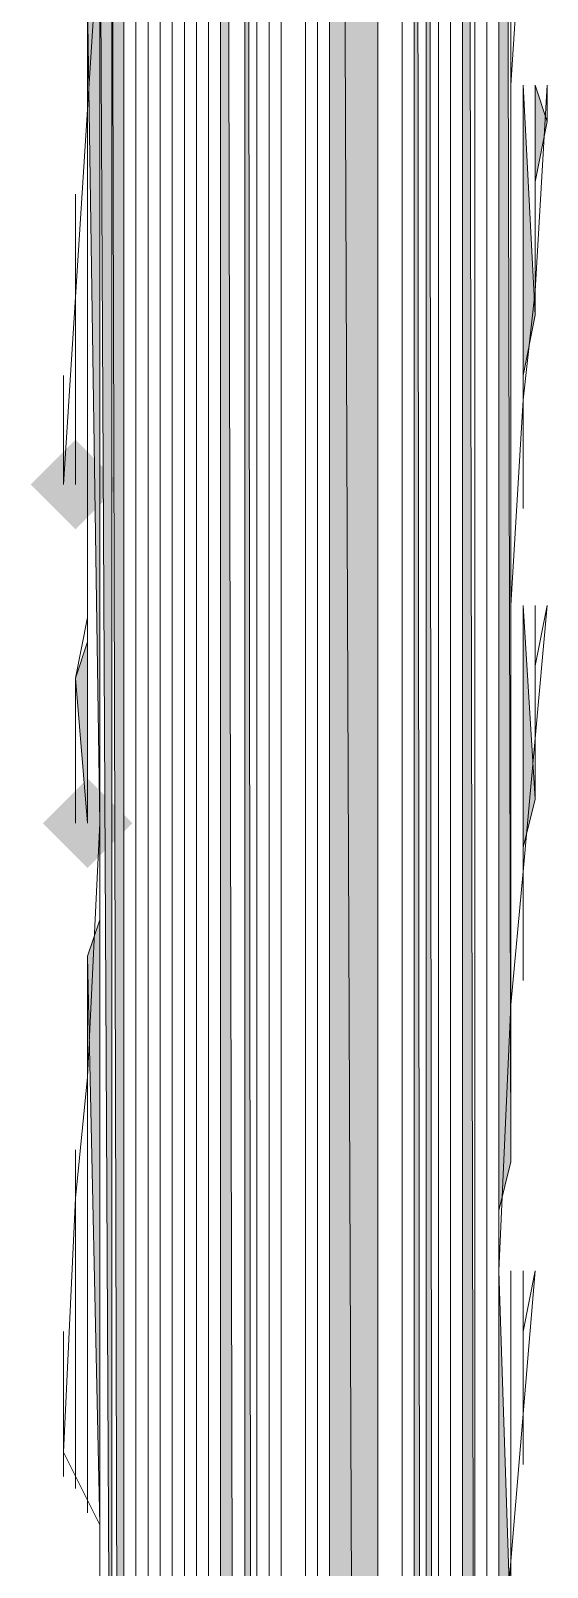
# Model space of a CAD drawing. Header units: millimetres. Extents: x -30643 to 86172, y -19411 to 63186.
# Drawn here: x 83142.5 to 83172.6, y -1956.3 to -1866.9 of the extents above; entities that cross this region are included whole.
import ezdxf

# ---------------------------------------------------------------- set-up
doc = ezdxf.new("R2010")
doc.units = ezdxf.units.MM

msp = doc.modelspace()

# ---------------------------------------------------------------- hatches: boundary and pattern name
h = msp.add_hatch(color=0)
h.dxf.hatch_style = 2
h.paths.add_polyline_path([(83170.468, -1900.319), (83170.468, -1898.208), (83170.468, -1640.661)])
h = msp.add_hatch(color=0)
h.dxf.hatch_style = 2
h.paths.add_polyline_path([(83170.468, -1870.061), (83170.468, -1867.95), (83170.468, -1640.661)])
h = msp.add_hatch(color=0)
h.dxf.hatch_style = 2
h.paths.add_polyline_path([(83167.653, -2005.871), (83168.357, -2003.76), (83167.653, -1641.365)])
h = msp.add_hatch(color=0)
h.dxf.hatch_style = 2
h.paths.add_polyline_path([(83169.061, -1979.131), (83169.061, -1977.02), (83169.061, -1641.365)])
h = msp.add_hatch(color=0)
h.dxf.hatch_style = 2
h.paths.add_polyline_path([(83169.061, -1976.316), (83169.061, -1972.798), (83169.061, -1641.365)])
h = msp.add_hatch(color=0)
h.dxf.hatch_style = 2
h.paths.add_polyline_path([(83169.765, -1970.687), (83169.765, -1968.576), (83169.765, -1641.365)])
h = msp.add_hatch(color=0)
h.dxf.hatch_style = 2
h.paths.add_polyline_path([(83169.765, -1939.021), (83169.765, -1936.91), (83169.765, -1641.365)])
h = msp.add_hatch(color=0)
h.dxf.hatch_style = 2
h.paths.add_polyline_path([(83169.765, -1935.503), (83170.468, -1932.688), (83169.765, -1641.365)])
h = msp.add_hatch(color=0)
h.dxf.hatch_style = 2
h.paths.add_polyline_path([(83164.839, -2345.748), (83165.542, -2349.97), (83164.839, -1642.069)])
h = msp.add_hatch(color=0)
h.dxf.hatch_style = 2
h.paths.add_polyline_path([(83165.542, -2349.97), (83166.246, -2353.488), (83165.542, -1642.069)])
h = msp.add_hatch(color=0)
h.dxf.hatch_style = 2
h.paths.add_polyline_path([(83167.653, -2008.686), (83167.653, -2005.871), (83167.653, -1642.069)])
h = msp.add_hatch(color=0)
h.dxf.hatch_style = 2
h.paths.add_polyline_path([(83162.728, -2333.785), (83162.728, -1642.772), (83159.913, -1643.476)])
h = msp.add_hatch(color=0)
h.dxf.hatch_style = 2
h.paths.add_polyline_path([(83159.913, -2328.156), (83162.728, -2333.785), (83159.913, -1643.476)])
h = msp.add_hatch(color=0)
h.dxf.hatch_style = 2
h.paths.add_polyline_path([(83154.987, -2298.601), (83155.691, -2304.934), (83154.987, -1644.883)])
h = msp.add_hatch(color=0)
h.dxf.hatch_style = 2
h.paths.add_polyline_path([(83153.58, -2285.935), (83154.987, -2294.379), (83153.58, -1645.587)])
h = msp.add_hatch(color=0)
h.dxf.hatch_style = 2
h.paths.add_polyline_path([(83154.987, -2294.379), (83154.987, -2298.601), (83154.987, -1645.587)])
h = msp.add_hatch(color=0)
h.dxf.hatch_style = 2
h.paths.add_polyline_path([(83149.358, -2161.384), (83149.358, -2163.495), (83149.358, -1646.994)])
h = msp.add_hatch(color=0)
h.dxf.hatch_style = 2
h.paths.add_polyline_path([(83147.951, -2117.052), (83147.951, -1838.395), (83147.951, -1841.21)])
h = msp.add_hatch(color=0)
h.dxf.hatch_style = 2
h.paths.add_polyline_path([(83147.951, -2116.348), (83147.951, -1841.21), (83147.247, -1846.136)])
h = msp.add_hatch(color=0)
h.dxf.hatch_style = 2
h.paths.add_polyline_path([(83147.247, -1991.797), (83147.247, -1851.061), (83146.543, -1853.876)])
h = msp.add_hatch(color=0)
h.dxf.hatch_style = 2
h.paths.add_polyline_path([(83146.543, -1955.909), (83146.543, -1854.58), (83146.543, -1856.691)])
h = msp.add_hatch(color=0)
h.dxf.hatch_style = 2
h.paths.add_polyline_path([(83146.543, -1912.985), (83146.543, -1858.098), (83146.543, -1860.209)])
h = msp.add_hatch(color=0)
h.dxf.hatch_style = 2
h.paths.add_polyline_path([(83146.543, -1912.985), (83146.543, -1863.024), (83145.839, -1865.135)])
h = msp.add_hatch(color=0)
h.dxf.hatch_style = 2
h.paths.add_polyline_path([(83171.172, -1893.282), (83171.172, -1890.467), (83171.172, -1870.061)])
h = msp.add_hatch(color=0)
h.dxf.hatch_style = 2
h.paths.add_polyline_path([(83171.172, -1886.949), (83171.876, -1883.431), (83171.172, -1870.061)])
h = msp.add_hatch(color=0)
h.dxf.hatch_style = 2
h.paths.add_polyline_path([(83171.876, -1877.801), (83171.876, -1875.69), (83171.876, -1870.061)])
h = msp.add_hatch(color=0)
h.dxf.hatch_style = 2
h.paths.add_polyline_path([(83171.876, -1875.69), (83172.579, -1872.172), (83171.876, -1870.061)])
h = msp.add_hatch(color=0)
h.dxf.hatch_style = 2
h.paths.add_polyline_path([(83144.432, -1893.282), (83144.432, -1886.949), (83144.432, -1889.764)])
h = msp.add_hatch(color=0)
h.dxf.hatch_style = 2
h.paths.add_polyline_path([(83145.136, -1895.886), (83142.532, -1893.282), (83145.136, -1890.678), (83147.739, -1893.282)])
h = msp.add_hatch(color=0)
h.dxf.hatch_style = 2
h.paths.add_polyline_path([(83145.839, -1912.985), (83145.839, -1893.282), (83145.839, -1895.393)])
h = msp.add_hatch(color=0)
h.dxf.hatch_style = 2
h.paths.add_polyline_path([(83170.468, -1925.651), (83170.468, -1923.54), (83170.468, -1900.319)])
h = msp.add_hatch(color=0)
h.dxf.hatch_style = 2
h.paths.add_polyline_path([(83171.172, -1920.725), (83171.172, -1918.615), (83171.172, -1900.319)])
h = msp.add_hatch(color=0)
h.dxf.hatch_style = 2
h.paths.add_polyline_path([(83171.172, -1914.392), (83171.876, -1911.578), (83171.172, -1900.319)])
h = msp.add_hatch(color=0)
h.dxf.hatch_style = 2
h.paths.add_polyline_path([(83145.839, -1912.985), (83145.839, -1902.43), (83145.136, -1904.541)])
h = msp.add_hatch(color=0)
h.dxf.hatch_style = 2
h.paths.add_polyline_path([(83145.136, -1912.985), (83145.136, -1905.245), (83145.136, -1907.356)])
h = msp.add_hatch(color=0)
h.dxf.hatch_style = 2
h.paths.add_polyline_path([(83145.839, -1915.589), (83143.236, -1912.985), (83145.839, -1910.381), (83148.443, -1912.985)])
h = msp.add_hatch(color=0)
h.dxf.hatch_style = 2
h.paths.add_polyline_path([(83146.543, -1955.206), (83146.543, -1913.689), (83146.543, -1915.8)])
h = msp.add_hatch(color=0)
h.dxf.hatch_style = 2
h.paths.add_polyline_path([(83146.543, -1953.798), (83146.543, -1918.615), (83145.839, -1920.725)])
h = msp.add_hatch(color=0)
h.dxf.hatch_style = 2
h.paths.add_polyline_path([(83169.765, -1962.946), (83170.468, -1960.132), (83169.765, -1939.021)])
h = msp.add_hatch(color=0)
h.dxf.hatch_style = 2
h.paths.add_polyline_path([(83170.468, -1955.909), (83170.468, -1953.798), (83170.468, -1939.021)])
h = msp.add_hatch(color=0)
h.dxf.hatch_style = 2
h.paths.add_polyline_path([(83171.172, -1948.873), (83171.172, -1946.058), (83171.172, -1939.021)])
h = msp.add_hatch(color=0)
h.dxf.hatch_style = 2
h.paths.add_polyline_path([(83144.432, -1950.984), (83144.432, -1942.54), (83144.432, -1945.354)])

# ---------------------------------------------------------------- linework, layer by layer
at = {"color": 0, "lineweight": 0}
for points in [[(83170.468, -1928.466), (83170.468, -1640.661)], [(83170.468, -1928.466), (83170.468, -1640.661)], [(83170.468, -1927.762), (83170.468, -1640.661)], [(83170.468, -1927.762), (83170.468, -1640.661)], [(83170.468, -1927.762), (83170.468, -1640.661)], [(83170.468, -1900.319), (83170.468, -1898.208), (83170.468, -1640.661)], [(83170.468, -1898.208), (83170.468, -1640.661)], [(83170.468, -1898.208), (83170.468, -1640.661)], [(83170.468, -1897.504), (83170.468, -1640.661)], [(83170.468, -1870.061), (83170.468, -1640.661)], [(83170.468, -1870.061), (83170.468, -1640.661)], [(83170.468, -1870.061), (83170.468, -1867.95), (83170.468, -1640.661)], [(83170.468, -1867.95), (83170.468, -1640.661)], [(83170.468, -1867.95), (83170.468, -1640.661)], [(83170.468, -1867.95), (83170.468, -1640.661)], [(83170.468, -1867.95), (83170.468, -1640.661)], [(83170.468, -1867.246), (83170.468, -1640.661)], [(83170.468, -1867.246), (83170.468, -1640.661)], [(83167.653, -2005.871), (83167.653, -1641.365)], [(83167.653, -2005.871), (83167.653, -1641.365)], [(83167.653, -2005.871), (83167.653, -1641.365)], [(83167.653, -2005.871), (83167.653, -1641.365)], [(83167.653, -2005.871), (83167.653, -1641.365)], [(83167.653, -2005.871), (83168.357, -2003.76), (83167.653, -1641.365)], [(83168.357, -2003.76), (83168.357, -1641.365)], [(83168.357, -2003.76), (83168.357, -1641.365)], [(83168.357, -2003.056), (83168.357, -1641.365)], [(83168.357, -2003.056), (83168.357, -1641.365)], [(83168.357, -2003.056), (83168.357, -1641.365)], [(83168.357, -2003.056), (83168.357, -1641.365)], [(83168.357, -2003.056), (83168.357, -1641.365)], [(83168.357, -2003.056), (83168.357, -1641.365)], [(83168.357, -2002.352), (83168.357, -1641.365)], [(83168.357, -2002.352), (83168.357, -1641.365)], [(83168.357, -2002.352), (83168.357, -1641.365)], [(83168.357, -2002.352), (83168.357, -1641.365)], [(83168.357, -2001.649), (83168.357, -1641.365)], [(83168.357, -2001.649), (83168.357, -1641.365)], [(83169.061, -2000.945), (83169.061, -1641.365)], [(83169.061, -2000.945), (83169.061, -1641.365)], [(83169.061, -2000.945), (83169.061, -1641.365)], [(83169.061, -2000.945), (83169.061, -1641.365)], [(83169.061, -2000.945), (83169.061, -1641.365)], [(83169.061, -1981.242), (83169.061, -1641.365)], [(83169.061, -1981.242), (83169.061, -1641.365)], [(83169.061, -1981.242), (83169.061, -1641.365)], [(83169.061, -1981.242), (83169.061, -1641.365)], [(83169.061, -1981.242), (83169.061, -1641.365)], [(83169.061, -1980.538), (83169.061, -1641.365)], [(83169.061, -1980.538), (83169.061, -1641.365)], [(83169.061, -1980.538), (83169.061, -1641.365)], [(83169.061, -1980.538), (83169.061, -1641.365)], [(83169.061, -1980.538), (83169.061, -1641.365)], [(83169.061, -1980.538), (83169.061, -1641.365)], [(83169.061, -1979.835), (83169.061, -1641.365)], [(83169.061, -1979.835), (83169.061, -1641.365)], [(83169.061, -1979.131), (83169.061, -1641.365)], [(83169.061, -1979.131), (83169.061, -1977.02), (83169.061, -1641.365)], [(83169.061, -1977.02), (83169.061, -1641.365)], [(83169.061, -1977.02), (83169.061, -1641.365)], [(83169.061, -1976.316), (83169.061, -1641.365)], [(83169.061, -1976.316), (83169.061, -1972.798), (83169.061, -1641.365)], [(83169.061, -1972.798), (83169.061, -1641.365)], [(83169.061, -1972.798), (83169.061, -1641.365)], [(83169.765, -1971.39), (83169.765, -1641.365)], [(83169.765, -1971.39), (83169.765, -1641.365)], [(83169.765, -1971.39), (83169.765, -1641.365)], [(83169.765, -1971.39), (83169.765, -1641.365)], [(83169.765, -1971.39), (83169.765, -1641.365)], [(83169.765, -1971.39), (83169.765, -1641.365)], [(83169.765, -1970.687), (83169.765, -1641.365)], [(83169.765, -1970.687), (83169.765, -1641.365)], [(83169.765, -1970.687), (83169.765, -1641.365)], [(83169.765, -1970.687), (83169.765, -1968.576), (83169.765, -1641.365)], [(83169.765, -1968.576), (83169.765, -1641.365)], [(83169.765, -1968.576), (83169.765, -1641.365)], [(83169.765, -1967.872), (83169.765, -1641.365)], [(83169.765, -1967.872), (83169.765, -1641.365)], [(83169.765, -1967.168), (83169.765, -1641.365)], [(83169.765, -1939.021), (83169.765, -1641.365)], [(83169.765, -1939.021), (83169.765, -1641.365)], [(83169.765, -1939.021), (83169.765, -1641.365)], [(83169.765, -1939.021), (83169.765, -1641.365)], [(83169.765, -1939.021), (83169.765, -1641.365)], [(83169.765, -1939.021), (83169.765, -1641.365)], [(83169.765, -1939.021), (83169.765, -1641.365)], [(83169.765, -1939.021), (83169.765, -1641.365)], [(83169.765, -1939.021), (83169.765, -1936.91), (83169.765, -1641.365)], [(83169.765, -1936.91), (83169.765, -1641.365)], [(83169.765, -1936.91), (83169.765, -1641.365)], [(83169.765, -1936.91), (83169.765, -1641.365)], [(83169.765, -1936.91), (83169.765, -1641.365)], [(83169.765, -1935.503), (83169.765, -1641.365)], [(83169.765, -1935.503), (83169.765, -1641.365)], [(83169.765, -1935.503), (83169.765, -1641.365)], [(83169.765, -1935.503), (83170.468, -1932.688), (83169.765, -1641.365)], [(83170.468, -1932.688), (83170.468, -1641.365)], [(83170.468, -1932.688), (83170.468, -1641.365)], [(83170.468, -1931.984), (83170.468, -1641.365)], [(83170.468, -1931.984), (83170.468, -1641.365)], [(83170.468, -1931.281), (83170.468, -1641.365)], [(83170.468, -1931.281), (83170.468, -1641.365)], [(83170.468, -1929.873), (83170.468, -1641.365)], [(83170.468, -1929.873), (83170.468, -1641.365)], [(83164.839, -2335.896), (83164.839, -1642.069)], [(83164.839, -2345.748), (83165.542, -2349.97), (83164.839, -1642.069)], [(83165.542, -2349.97), (83165.542, -1642.069)], [(83165.542, -2349.97), (83166.246, -2353.488), (83165.542, -1642.069)], [(83166.246, -2353.488), (83166.246, -1642.069)], [(83166.246, -2193.049), (83166.246, -1642.069)], [(83166.246, -2191.642), (83166.246, -1642.069)], [(83166.246, -2081.164), (83166.246, -1642.069)], [(83166.246, -2081.164), (83166.246, -1642.069)], [(83166.246, -2081.164), (83166.246, -1642.069)], [(83166.246, -2080.461), (83166.246, -1642.069)], [(83166.246, -2080.461), (83166.246, -1642.069)], [(83166.95, -2080.461), (83166.95, -1642.069)], [(83166.95, -2080.461), (83166.95, -1642.069)], [(83166.95, -2080.461), (83166.95, -1642.069)], [(83166.95, -2080.461), (83166.95, -1642.069)], [(83166.95, -2080.461), (83166.95, -1642.069)], [(83166.95, -2010.796), (83166.95, -1642.069)], [(83166.95, -2010.093), (83166.95, -1642.069)], [(83166.95, -2010.093), (83166.95, -1642.069)], [(83166.95, -2009.389), (83166.95, -1642.069)], [(83166.95, -2009.389), (83166.95, -1642.069)], [(83167.653, -2008.686), (83167.653, -1642.069)], [(83167.653, -2008.686), (83167.653, -1642.069)], [(83167.653, -2008.686), (83167.653, -1642.069)], [(83167.653, -2008.686), (83167.653, -2005.871), (83167.653, -1642.069)], [(83162.728, -2333.785), (83162.728, -1642.772), (83159.913, -1643.476)], [(83162.728, -2333.785), (83162.728, -1642.772)], [(83164.135, -2333.785), (83164.135, -1642.772)], [(83164.135, -2333.785), (83164.135, -1642.772)], [(83164.135, -2334.489), (83164.135, -1642.772)], [(83164.135, -2334.489), (83164.135, -1642.772)], [(83158.506, -2316.897), (83158.506, -1644.18)], [(83158.506, -2316.897), (83158.506, -1644.18)], [(83159.209, -2317.601), (83159.209, -1644.18)], [(83159.209, -2317.601), (83159.209, -1644.18)], [(83159.913, -2317.601), (83159.913, -1643.476)], [(83159.913, -2317.601), (83159.913, -1643.476)], [(83159.913, -2317.601), (83159.913, -1643.476)], [(83159.913, -2328.156), (83162.728, -2333.785), (83159.913, -1643.476)], [(83154.987, -2298.601), (83154.987, -1644.883)], [(83154.987, -2298.601), (83155.691, -2304.934), (83154.987, -1644.883)], [(83155.691, -2304.934), (83155.691, -1644.883)], [(83155.691, -2304.934), (83155.691, -1644.883)], [(83155.691, -2305.638), (83155.691, -1644.883)], [(83155.691, -2305.638), (83155.691, -1644.883)], [(83156.395, -2307.045), (83156.395, -1644.883)], [(83156.395, -2307.045), (83156.395, -1644.883)], [(83157.098, -2307.749), (83157.098, -1644.883)], [(83157.098, -2307.749), (83157.098, -1644.883)], [(83157.098, -2308.453), (83157.098, -1644.883)], [(83157.098, -2316.193), (83157.098, -1644.883)], [(83157.098, -2316.193), (83157.098, -1644.883)], [(83157.098, -2316.193), (83157.098, -1644.883)], [(83152.876, -2221.9), (83152.876, -1645.587)], [(83152.876, -2221.9), (83152.876, -1645.587)], [(83152.876, -2221.196), (83152.876, -1645.587)], [(83152.876, -2221.196), (83152.876, -1645.587)], [(83153.58, -2221.196), (83153.58, -1645.587)], [(83153.58, -2221.196), (83153.58, -1645.587)], [(83153.58, -2221.196), (83153.58, -1645.587)], [(83153.58, -2221.196), (83153.58, -1645.587)], [(83153.58, -2221.196), (83153.58, -1645.587)], [(83153.58, -2221.196), (83153.58, -1645.587)], [(83153.58, -2221.196), (83153.58, -1645.587)], [(83153.58, -2239.492), (83153.58, -1645.587)], [(83153.58, -2240.196), (83153.58, -1645.587)], [(83153.58, -2273.269), (83153.58, -1645.587)], [(83153.58, -2273.972), (83153.58, -1645.587)], [(83153.58, -2285.231), (83153.58, -1645.587)], [(83153.58, -2285.935), (83153.58, -1645.587)], [(83153.58, -2285.935), (83154.987, -2294.379), (83153.58, -1645.587)], [(83154.987, -2294.379), (83154.987, -1645.587)], [(83154.987, -2294.379), (83154.987, -2298.601), (83154.987, -1645.587)], [(83148.654, -2160.68), (83148.654, -1646.994)], [(83148.654, -2160.68), (83148.654, -1646.994)], [(83148.654, -2160.68), (83148.654, -1646.994)], [(83148.654, -2160.68), (83148.654, -1646.994)], [(83148.654, -2160.68), (83148.654, -1646.994)], [(83148.654, -2160.68), (83148.654, -1646.994)], [(83149.358, -2161.384), (83149.358, -1646.994)], [(83149.358, -2161.384), (83149.358, -2163.495), (83149.358, -1646.994)], [(83149.358, -2163.495), (83149.358, -1646.994)], [(83149.358, -2163.495), (83149.358, -1646.994)], [(83150.062, -2164.902), (83150.062, -1646.994)], [(83150.062, -2224.011), (83150.062, -1646.994)], [(83150.062, -2224.011), (83150.062, -1646.994)], [(83150.062, -2224.011), (83150.062, -1646.994)], [(83150.765, -2224.011), (83150.765, -1646.994)], [(83150.765, -2224.011), (83150.765, -1646.994)], [(83150.765, -2224.011), (83150.765, -1646.994)], [(83150.765, -2224.011), (83150.765, -1646.994)], [(83150.765, -2224.011), (83150.765, -1646.994)], [(83150.765, -2224.011), (83150.765, -1646.994)], [(83151.469, -2223.308), (83151.469, -1646.291)], [(83151.469, -2223.308), (83151.469, -1646.291)], [(83151.469, -2222.604), (83151.469, -1646.291)], [(83151.469, -2222.604), (83151.469, -1646.291)], [(83151.469, -2222.604), (83151.469, -1646.291)], [(83151.469, -2222.604), (83151.469, -1646.291)], [(83152.172, -2222.604), (83152.172, -1646.291)], [(83152.172, -2222.604), (83152.172, -1646.291)], [(83152.172, -2222.604), (83152.172, -1646.291)], [(83152.172, -2222.604), (83152.172, -1646.291)], [(83152.172, -2221.9), (83152.172, -1646.291)], [(83152.172, -2221.9), (83152.172, -1646.291)], [(83152.172, -2221.9), (83152.172, -1646.291)], [(83152.172, -2221.9), (83152.172, -1646.291)], [(83152.876, -2221.9), (83152.876, -1646.291)], [(83152.876, -2221.9), (83152.876, -1646.291)], [(83152.876, -2221.9), (83152.876, -1646.291)], [(83152.876, -2221.9), (83152.876, -1646.291)], [(83147.951, -2136.051), (83147.951, -1647.698)], [(83147.951, -2136.051), (83147.951, -1647.698)], [(83147.951, -2136.051), (83147.951, -1647.698)], [(83147.951, -2136.051), (83147.951, -1647.698)], [(83147.951, -2136.051), (83147.951, -1647.698)], [(83147.951, -2136.051), (83147.951, -1647.698)], [(83147.951, -2136.051), (83147.951, -1647.698)], [(83148.654, -2136.051), (83148.654, -1647.698)], [(83148.654, -2158.569), (83148.654, -1647.698)], [(83148.654, -2158.569), (83148.654, -1647.698)], [(83148.654, -2158.569), (83148.654, -1647.698)], [(83148.654, -2159.273), (83148.654, -1647.698)], [(83148.654, -2159.273), (83148.654, -1647.698)], [(83148.654, -2159.273), (83148.654, -1647.698)], [(83148.654, -2159.273), (83148.654, -1647.698)], [(83148.654, -2159.976), (83148.654, -1647.698)], [(83148.654, -2159.976), (83148.654, -1647.698)], [(83147.951, -2117.052), (83147.951, -1838.395), (83147.951, -1841.21)], [(83147.951, -2136.051), (83147.951, -1838.395)], [(83147.951, -2136.051), (83147.951, -1838.395)], [(83147.951, -2116.348), (83147.951, -1841.21), (83147.247, -1846.136)], [(83147.951, -2116.348), (83147.951, -1841.21)], [(83147.951, -2116.348), (83147.951, -1841.21)], [(83147.951, -2116.348), (83147.951, -1841.21)], [(83147.247, -2115.645), (83147.247, -1846.136)], [(83147.247, -2115.645), (83147.247, -1846.136)], [(83147.247, -2115.645), (83147.247, -1846.839)], [(83147.247, -2115.645), (83147.247, -1846.839)], [(83147.247, -2115.645), (83147.247, -1847.543)], [(83147.247, -2115.645), (83147.247, -1847.543)], [(83147.247, -2115.645), (83147.247, -1848.247)], [(83147.247, -2115.645), (83147.247, -1848.247)], [(83147.247, -2114.941), (83147.247, -1849.654)], [(83147.247, -2114.941), (83147.247, -1849.654)], [(83147.247, -2114.941), (83147.247, -1850.358)], [(83147.247, -2114.941), (83147.247, -1850.358)], [(83147.247, -1991.797), (83147.247, -1851.061), (83146.543, -1853.876)], [(83147.247, -2114.941), (83147.247, -1851.061)], [(83146.543, -1956.613), (83146.543, -1853.876)], [(83146.543, -1990.39), (83146.543, -1853.876)], [(83146.543, -1955.909), (83146.543, -1854.58), (83146.543, -1856.691)], [(83146.543, -1955.909), (83146.543, -1854.58)], [(83146.543, -1955.206), (83146.543, -1856.691)], [(83146.543, -1955.206), (83146.543, -1856.691)], [(83146.543, -1955.206), (83146.543, -1856.691)], [(83146.543, -1955.206), (83146.543, -1856.691)], [(83146.543, -1912.985), (83146.543, -1857.394)], [(83146.543, -1955.206), (83146.543, -1857.394)], [(83146.543, -1912.985), (83146.543, -1858.098), (83146.543, -1860.209)], [(83146.543, -1912.985), (83146.543, -1858.098)], [(83146.543, -1912.985), (83146.543, -1858.098)], [(83146.543, -1912.985), (83146.543, -1858.098)], [(83146.543, -1912.985), (83146.543, -1860.209)], [(83146.543, -1912.985), (83146.543, -1860.209)], [(83146.543, -1912.985), (83146.543, -1861.617)], [(83146.543, -1912.985), (83146.543, -1861.617)], [(83146.543, -1912.985), (83146.543, -1863.024), (83145.839, -1865.135)], [(83146.543, -1912.985), (83146.543, -1863.024)], [(83145.839, -1893.282), (83145.839, -1865.135)], [(83145.839, -1912.985), (83145.839, -1865.135)], [(83145.839, -1912.985), (83145.839, -1865.135)], [(83145.839, -1912.985), (83145.839, -1865.135)], [(83145.839, -1893.282), (83145.839, -1865.839)], [(83145.839, -1893.282), (83145.839, -1865.839)], [(83145.839, -1893.282), (83145.839, -1867.246)], [(83145.839, -1893.282), (83145.839, -1867.246)], [(83145.839, -1893.282), (83145.839, -1867.246)], [(83145.839, -1893.282), (83145.839, -1867.246)], [(83145.839, -1893.282), (83145.839, -1867.95)], [(83145.839, -1893.282), (83145.839, -1867.95)], [(83145.839, -1893.282), (83145.839, -1868.653)], [(83145.839, -1893.282), (83145.839, -1868.653)], [(83145.839, -1893.282), (83145.839, -1869.357)], [(83145.839, -1893.282), (83145.839, -1869.357)], [(83170.468, -1897.504), (83170.468, -1870.061)], [(83170.468, -1897.504), (83170.468, -1870.061)], [(83170.468, -1897.504), (83170.468, -1870.061)], [(83170.468, -1896.097), (83170.468, -1870.061)], [(83170.468, -1896.097), (83170.468, -1870.061)], [(83170.468, -1895.393), (83170.468, -1870.061)], [(83170.468, -1895.393), (83170.468, -1870.061)], [(83170.468, -1895.393), (83170.468, -1870.061)], [(83170.468, -1895.393), (83170.468, -1870.061)], [(83171.172, -1894.69), (83171.172, -1870.061)], [(83171.172, -1894.69), (83171.172, -1870.061)], [(83171.172, -1893.986), (83171.172, -1870.061)], [(83171.172, -1893.986), (83171.172, -1870.061)], [(83171.172, -1893.986), (83171.172, -1870.061)], [(83171.172, -1893.986), (83171.172, -1870.061)], [(83171.172, -1893.282), (83171.172, -1870.061)], [(83171.172, -1893.282), (83171.172, -1890.467), (83171.172, -1870.061)], [(83171.172, -1890.467), (83171.172, -1870.061)], [(83171.172, -1890.467), (83171.172, -1870.061)], [(83171.172, -1890.467), (83171.172, -1870.061)], [(83171.172, -1890.467), (83171.172, -1870.061)], [(83171.172, -1890.467), (83171.172, -1870.061)], [(83171.172, -1890.467), (83171.172, -1870.061)], [(83171.172, -1889.764), (83171.172, -1870.061)], [(83171.172, -1889.764), (83171.172, -1870.061)], [(83171.172, -1889.06), (83171.172, -1870.061)], [(83171.172, -1889.06), (83171.172, -1870.061)], [(83171.172, -1889.06), (83171.172, -1870.061)], [(83171.172, -1889.06), (83171.172, -1870.061)], [(83171.172, -1888.356), (83171.172, -1870.061)], [(83171.172, -1888.356), (83171.172, -1870.061)], [(83171.172, -1887.653), (83171.172, -1870.061)], [(83171.172, -1887.653), (83171.172, -1870.061)], [(83171.172, -1886.949), (83171.172, -1870.061)], [(83171.172, -1886.949), (83171.172, -1870.061)], [(83171.172, -1886.949), (83171.172, -1870.061)], [(83171.172, -1886.949), (83171.876, -1883.431), (83171.172, -1870.061)], [(83171.876, -1883.431), (83171.876, -1870.061)], [(83171.876, -1883.431), (83171.876, -1870.061)], [(83171.876, -1883.431), (83171.876, -1870.061)], [(83171.876, -1883.431), (83171.876, -1870.061)], [(83171.876, -1882.727), (83171.876, -1870.061)], [(83171.876, -1882.727), (83171.876, -1870.061)], [(83171.876, -1882.727), (83171.876, -1870.061)], [(83171.876, -1882.727), (83171.876, -1870.061)], [(83171.876, -1882.023), (83171.876, -1870.061)], [(83171.876, -1882.023), (83171.876, -1870.061)], [(83171.876, -1881.32), (83171.876, -1870.061)], [(83171.876, -1881.32), (83171.876, -1870.061)], [(83171.876, -1879.912), (83171.876, -1870.061)], [(83171.876, -1879.912), (83171.876, -1870.061)], [(83171.876, -1879.208), (83171.876, -1870.061)], [(83171.876, -1879.208), (83171.876, -1870.061)], [(83171.876, -1878.505), (83171.876, -1870.061)], [(83171.876, -1878.505), (83171.876, -1870.061)], [(83171.876, -1878.505), (83171.876, -1870.061)], [(83171.876, -1878.505), (83171.876, -1870.061)], [(83171.876, -1877.801), (83171.876, -1870.061)], [(83171.876, -1877.801), (83171.876, -1875.69), (83171.876, -1870.061)], [(83171.876, -1875.69), (83171.876, -1870.061)], [(83171.876, -1875.69), (83172.579, -1872.172), (83171.876, -1870.061)], [(83172.579, -1872.172), (83172.579, -1870.061)], [(83172.579, -1872.172), (83172.579, -1870.061)], [(83145.839, -1893.282), (83145.839, -1870.764)], [(83145.839, -1893.282), (83145.839, -1870.764)], [(83145.839, -1893.282), (83145.839, -1871.468)], [(83145.839, -1893.282), (83145.839, -1871.468)], [(83145.839, -1893.282), (83145.839, -1872.172)], [(83145.839, -1893.282), (83145.839, -1872.172)], [(83145.839, -1893.282), (83145.839, -1872.875)], [(83145.839, -1893.282), (83145.839, -1872.875)], [(83145.839, -1893.282), (83145.839, -1873.579)], [(83145.839, -1893.282), (83145.839, -1873.579)], [(83145.839, -1893.282), (83145.839, -1873.579)], [(83145.839, -1893.282), (83145.839, -1873.579)], [(83145.839, -1893.282), (83145.839, -1874.283)], [(83145.839, -1893.282), (83145.839, -1874.283)], [(83145.839, -1893.282), (83145.839, -1874.986)], [(83145.839, -1893.282), (83145.839, -1874.986)], [(83145.136, -1893.282), (83145.136, -1876.394)], [(83145.136, -1893.282), (83145.136, -1876.394)], [(83145.136, -1893.282), (83145.136, -1876.394)], [(83145.136, -1893.282), (83145.136, -1876.394)], [(83145.136, -1893.282), (83145.136, -1877.097)], [(83145.136, -1893.282), (83145.136, -1877.097)], [(83145.136, -1893.282), (83145.136, -1877.801)], [(83145.136, -1893.282), (83145.136, -1877.801)], [(83145.136, -1893.282), (83145.136, -1879.208)], [(83145.136, -1893.282), (83145.136, -1879.208)], [(83145.136, -1893.282), (83145.136, -1880.616)], [(83145.136, -1893.282), (83145.136, -1880.616)], [(83145.136, -1893.282), (83145.136, -1882.023)], [(83145.136, -1893.282), (83145.136, -1882.023)], [(83145.136, -1893.282), (83145.136, -1882.023)], [(83145.136, -1893.282), (83145.136, -1882.023)], [(83145.136, -1893.282), (83145.136, -1883.431)], [(83145.136, -1893.282), (83145.136, -1883.431)], [(83145.136, -1893.282), (83145.136, -1884.838)], [(83145.136, -1893.282), (83145.136, -1884.838)], [(83145.136, -1893.282), (83145.136, -1885.542)], [(83145.136, -1893.282), (83145.136, -1885.542)], [(83144.432, -1893.282), (83144.432, -1886.949), (83144.432, -1889.764)], [(83144.432, -1893.282), (83144.432, -1886.949)], [(83144.432, -1893.282), (83144.432, -1889.764)], [(83144.432, -1893.282), (83144.432, -1889.764)], [(83145.839, -1912.985), (83145.839, -1893.282), (83145.839, -1895.393)], [(83145.839, -1912.985), (83145.839, -1893.282)], [(83145.839, -1912.985), (83145.839, -1893.282)], [(83145.839, -1912.985), (83145.839, -1895.393)], [(83145.839, -1912.985), (83145.839, -1895.393)], [(83145.839, -1912.985), (83145.839, -1895.393)], [(83145.839, -1912.985), (83145.839, -1895.393)], [(83145.839, -1912.985), (83145.839, -1896.097)], [(83145.839, -1912.985), (83145.839, -1896.097)], [(83145.839, -1912.985), (83145.839, -1896.8)], [(83145.839, -1912.985), (83145.839, -1896.8)], [(83145.839, -1912.985), (83145.839, -1897.504)], [(83145.839, -1912.985), (83145.839, -1897.504)], [(83145.839, -1912.985), (83145.839, -1898.208)], [(83145.839, -1912.985), (83145.839, -1898.208)], [(83145.839, -1912.985), (83145.839, -1898.911)], [(83145.839, -1912.985), (83145.839, -1898.911)], [(83145.839, -1912.985), (83145.839, -1899.615)], [(83145.839, -1912.985), (83145.839, -1899.615)], [(83170.468, -1927.762), (83170.468, -1900.319)], [(83170.468, -1926.355), (83170.468, -1900.319)], [(83170.468, -1926.355), (83170.468, -1900.319)], [(83170.468, -1925.651), (83170.468, -1900.319)], [(83170.468, -1925.651), (83170.468, -1900.319)], [(83170.468, -1925.651), (83170.468, -1900.319)], [(83170.468, -1925.651), (83170.468, -1923.54), (83170.468, -1900.319)], [(83170.468, -1923.54), (83170.468, -1900.319)], [(83170.468, -1923.54), (83170.468, -1900.319)], [(83170.468, -1923.54), (83170.468, -1900.319)], [(83170.468, -1923.54), (83170.468, -1900.319)], [(83170.468, -1922.837), (83170.468, -1900.319)], [(83170.468, -1922.837), (83170.468, -1900.319)], [(83171.172, -1922.133), (83171.172, -1900.319)], [(83171.172, -1922.133), (83171.172, -1900.319)], [(83171.172, -1922.133), (83171.172, -1900.319)], [(83171.172, -1922.133), (83171.172, -1900.319)], [(83171.172, -1922.133), (83171.172, -1900.319)], [(83171.172, -1922.133), (83171.172, -1900.319)], [(83171.172, -1920.725), (83171.172, -1900.319)], [(83171.172, -1920.725), (83171.172, -1918.615), (83171.172, -1900.319)], [(83171.172, -1918.615), (83171.172, -1900.319)], [(83171.172, -1918.615), (83171.172, -1900.319)], [(83171.172, -1917.911), (83171.172, -1900.319)], [(83171.172, -1917.911), (83171.172, -1900.319)], [(83171.172, -1917.911), (83171.172, -1900.319)], [(83171.172, -1917.911), (83171.172, -1900.319)], [(83171.172, -1917.207), (83171.172, -1900.319)], [(83171.172, -1917.207), (83171.172, -1900.319)], [(83171.172, -1916.504), (83171.172, -1900.319)], [(83171.172, -1916.504), (83171.172, -1900.319)], [(83171.172, -1916.504), (83171.172, -1900.319)], [(83171.172, -1916.504), (83171.172, -1900.319)], [(83171.172, -1915.8), (83171.172, -1900.319)], [(83171.172, -1915.8), (83171.172, -1900.319)], [(83171.172, -1915.8), (83171.172, -1900.319)], [(83171.172, -1915.8), (83171.172, -1900.319)], [(83171.172, -1915.096), (83171.172, -1900.319)], [(83171.172, -1915.096), (83171.172, -1900.319)], [(83171.172, -1914.392), (83171.172, -1900.319)], [(83171.172, -1914.392), (83171.876, -1911.578), (83171.172, -1900.319)], [(83171.876, -1911.578), (83171.876, -1900.319)], [(83171.876, -1911.578), (83171.876, -1900.319)], [(83171.876, -1911.578), (83171.876, -1900.319)], [(83171.876, -1911.578), (83171.876, -1900.319)], [(83171.876, -1910.874), (83171.876, -1900.319)], [(83171.876, -1910.874), (83171.876, -1900.319)], [(83171.876, -1910.874), (83171.876, -1900.319)], [(83171.876, -1910.874), (83171.876, -1900.319)], [(83171.876, -1910.17), (83171.876, -1900.319)], [(83171.876, -1910.17), (83171.876, -1900.319)], [(83171.876, -1908.763), (83171.876, -1900.319)], [(83171.876, -1908.763), (83171.876, -1900.319)], [(83171.876, -1908.059), (83171.876, -1900.319)], [(83171.876, -1908.059), (83171.876, -1900.319)], [(83171.876, -1906.652), (83171.876, -1900.319)], [(83171.876, -1906.652), (83171.876, -1900.319)], [(83171.876, -1905.948), (83171.876, -1900.319)], [(83171.876, -1905.948), (83171.876, -1900.319)], [(83171.876, -1905.948), (83171.876, -1900.319)], [(83171.876, -1905.948), (83171.876, -1900.319)], [(83171.876, -1905.245), (83171.876, -1900.319)], [(83171.876, -1905.245), (83171.876, -1900.319)], [(83171.876, -1903.837), (83171.876, -1900.319)], [(83171.876, -1903.837), (83172.579, -1900.319)], [(83145.839, -1912.985), (83145.839, -1901.023)], [(83145.839, -1912.985), (83145.839, -1901.023)], [(83145.839, -1912.985), (83145.839, -1901.023)], [(83145.839, -1912.985), (83145.839, -1901.023)], [(83145.839, -1912.985), (83145.839, -1901.726)], [(83145.839, -1912.985), (83145.839, -1901.726)], [(83145.839, -1912.985), (83145.839, -1902.43), (83145.136, -1904.541)], [(83145.839, -1912.985), (83145.839, -1902.43)], [(83145.839, -1912.985), (83145.839, -1902.43)], [(83145.839, -1912.985), (83145.839, -1902.43)], [(83145.136, -1912.985), (83145.136, -1904.541)], [(83145.136, -1912.985), (83145.136, -1904.541)], [(83145.136, -1912.985), (83145.136, -1904.541)], [(83145.136, -1912.985), (83145.136, -1904.541)], [(83145.136, -1912.985), (83145.136, -1904.541)], [(83145.136, -1912.985), (83145.136, -1904.541)], [(83145.136, -1912.985), (83145.136, -1905.245), (83145.136, -1907.356)], [(83145.136, -1912.985), (83145.136, -1905.245)], [(83145.136, -1912.985), (83145.136, -1907.356)], [(83145.136, -1912.985), (83145.136, -1907.356)], [(83145.136, -1912.985), (83145.136, -1908.059)], [(83145.136, -1912.985), (83145.136, -1908.059)], [(83145.136, -1912.985), (83145.136, -1909.467)], [(83145.136, -1912.985), (83145.136, -1909.467)], [(83145.136, -1912.985), (83145.136, -1910.17)], [(83145.136, -1912.985), (83145.136, -1910.17)], [(83145.136, -1912.985), (83145.136, -1910.874)], [(83145.136, -1912.985), (83145.136, -1910.874)], [(83146.543, -1955.206), (83146.543, -1912.985)], [(83146.543, -1955.206), (83146.543, -1913.689), (83146.543, -1915.8)], [(83146.543, -1955.206), (83146.543, -1913.689)], [(83146.543, -1955.206), (83146.543, -1913.689)], [(83146.543, -1955.206), (83146.543, -1913.689)], [(83146.543, -1953.798), (83146.543, -1915.8)], [(83146.543, -1953.798), (83146.543, -1915.8)], [(83146.543, -1953.798), (83146.543, -1917.207)], [(83146.543, -1953.798), (83146.543, -1917.207)], [(83146.543, -1953.798), (83146.543, -1918.615), (83145.839, -1920.725)], [(83146.543, -1953.798), (83146.543, -1918.615)], [(83145.839, -1953.095), (83145.839, -1920.725)], [(83145.839, -1953.095), (83145.839, -1920.725)], [(83145.839, -1953.095), (83145.839, -1920.725)], [(83145.839, -1953.095), (83145.839, -1920.725)], [(83145.839, -1953.095), (83145.839, -1921.429)], [(83145.839, -1953.095), (83145.839, -1921.429)], [(83145.839, -1953.095), (83145.839, -1922.837)], [(83145.839, -1953.095), (83145.839, -1922.837)], [(83145.839, -1953.095), (83145.839, -1923.54)], [(83145.839, -1953.095), (83145.839, -1923.54)], [(83145.839, -1953.095), (83145.839, -1923.54)], [(83145.839, -1953.095), (83145.839, -1923.54)], [(83145.839, -1953.095), (83145.839, -1924.244)], [(83145.839, -1953.095), (83145.839, -1924.244)], [(83145.839, -1953.095), (83145.839, -1925.651)], [(83145.839, -1953.095), (83145.839, -1925.651)], [(83145.839, -1952.391), (83145.839, -1926.355)], [(83145.839, -1952.391), (83145.839, -1926.355)], [(83145.839, -1952.391), (83145.839, -1927.059)], [(83145.839, -1952.391), (83145.839, -1927.059)], [(83145.839, -1952.391), (83145.839, -1927.762)], [(83145.839, -1952.391), (83145.839, -1927.762)], [(83145.839, -1952.391), (83145.839, -1928.466)], [(83145.839, -1952.391), (83145.839, -1928.466)], [(83145.839, -1952.391), (83145.839, -1929.17)], [(83145.839, -1952.391), (83145.839, -1929.17)], [(83145.839, -1952.391), (83145.839, -1929.17)], [(83145.839, -1952.391), (83145.839, -1929.17)], [(83145.839, -1952.391), (83145.839, -1929.873)], [(83145.839, -1952.391), (83145.839, -1929.873)], [(83145.839, -1952.391), (83145.839, -1930.577)], [(83145.839, -1952.391), (83145.839, -1930.577)], [(83145.136, -1951.688), (83145.136, -1931.984)], [(83145.136, -1951.688), (83145.136, -1931.984)], [(83145.136, -1951.688), (83145.136, -1931.984)], [(83145.136, -1951.688), (83145.136, -1931.984)], [(83145.136, -1951.688), (83145.136, -1932.688)], [(83145.136, -1951.688), (83145.136, -1932.688)], [(83145.136, -1951.688), (83145.136, -1933.392)], [(83145.136, -1951.688), (83145.136, -1933.392)], [(83145.136, -1951.688), (83145.136, -1934.799)], [(83145.136, -1951.688), (83145.136, -1934.799)], [(83145.136, -1951.688), (83145.136, -1936.206)], [(83145.136, -1951.688), (83145.136, -1936.206)], [(83145.136, -1950.984), (83145.136, -1937.614)], [(83145.136, -1950.984), (83145.136, -1937.614)], [(83145.136, -1950.984), (83145.136, -1937.614)], [(83145.136, -1950.984), (83145.136, -1937.614)], [(83145.136, -1950.984), (83145.136, -1939.021)], [(83145.136, -1950.984), (83145.136, -1939.021)], [(83169.765, -1967.168), (83169.765, -1939.021)], [(83169.765, -1967.168), (83169.765, -1939.021)], [(83169.765, -1967.168), (83169.765, -1939.021)], [(83169.765, -1966.465), (83169.765, -1939.021)], [(83169.765, -1966.465), (83169.765, -1939.021)], [(83169.765, -1966.465), (83169.765, -1939.021)], [(83169.765, -1966.465), (83169.765, -1939.021)], [(83169.765, -1966.465), (83169.765, -1939.021)], [(83169.765, -1966.465), (83169.765, -1939.021)], [(83169.765, -1965.057), (83169.765, -1939.021)], [(83169.765, -1965.057), (83169.765, -1939.021)], [(83169.765, -1964.354), (83169.765, -1939.021)], [(83169.765, -1964.354), (83169.765, -1939.021)], [(83169.765, -1962.946), (83169.765, -1939.021)], [(83169.765, -1962.946), (83169.765, -1939.021)], [(83169.765, -1962.946), (83169.765, -1939.021)], [(83169.765, -1962.946), (83170.468, -1960.132), (83169.765, -1939.021)], [(83170.468, -1960.132), (83170.468, -1939.021)], [(83170.468, -1960.132), (83170.468, -1939.021)], [(83170.468, -1959.428), (83170.468, -1939.021)], [(83170.468, -1959.428), (83170.468, -1939.021)], [(83170.468, -1958.724), (83170.468, -1939.021)], [(83170.468, -1958.724), (83170.468, -1939.021)], [(83170.468, -1957.317), (83170.468, -1939.021)], [(83170.468, -1957.317), (83170.468, -1939.021)], [(83170.468, -1955.909), (83170.468, -1939.021)], [(83170.468, -1955.909), (83170.468, -1939.021)], [(83170.468, -1955.909), (83170.468, -1939.021)], [(83170.468, -1955.909), (83170.468, -1939.021)], [(83170.468, -1955.909), (83170.468, -1939.021)], [(83170.468, -1955.909), (83170.468, -1953.798), (83170.468, -1939.021)], [(83170.468, -1953.798), (83170.468, -1939.021)], [(83170.468, -1953.798), (83170.468, -1939.021)], [(83170.468, -1953.095), (83170.468, -1939.021)], [(83170.468, -1953.095), (83170.468, -1939.021)], [(83170.468, -1953.095), (83170.468, -1939.021)], [(83170.468, -1953.095), (83170.468, -1939.021)], [(83170.468, -1951.688), (83170.468, -1939.021)], [(83170.468, -1951.688), (83170.468, -1939.021)], [(83170.468, -1951.688), (83170.468, -1939.021)], [(83170.468, -1951.688), (83170.468, -1939.021)], [(83170.468, -1950.984), (83170.468, -1939.021)], [(83170.468, -1950.984), (83170.468, -1939.021)], [(83171.172, -1950.28), (83171.172, -1939.021)], [(83171.172, -1950.28), (83171.172, -1939.021)], [(83171.172, -1950.28), (83171.172, -1939.021)], [(83171.172, -1950.28), (83171.172, -1939.021)], [(83171.172, -1949.576), (83171.172, -1939.021)], [(83171.172, -1949.576), (83171.172, -1939.021)], [(83171.172, -1948.873), (83171.172, -1939.021)], [(83171.172, -1948.873), (83171.172, -1946.058), (83171.172, -1939.021)], [(83171.172, -1946.058), (83171.172, -1939.021)], [(83171.172, -1946.058), (83171.172, -1939.021)], [(83171.172, -1946.058), (83171.172, -1939.021)], [(83171.172, -1946.058), (83171.172, -1939.021)], [(83171.172, -1946.058), (83171.172, -1939.021)], [(83171.172, -1946.058), (83171.172, -1939.021)], [(83171.172, -1945.354), (83171.172, -1939.021)], [(83171.172, -1945.354), (83171.172, -1939.021)], [(83171.172, -1944.651), (83171.172, -1939.021)], [(83171.172, -1944.651), (83171.172, -1939.021)], [(83171.172, -1944.651), (83171.172, -1939.021)], [(83171.172, -1944.651), (83171.172, -1939.021)], [(83171.172, -1943.947), (83171.172, -1939.021)], [(83171.172, -1943.947), (83171.172, -1939.021)], [(83171.172, -1943.243), (83171.172, -1939.021)], [(83171.172, -1943.243), (83171.172, -1939.021)], [(83171.172, -1942.54), (83171.172, -1939.021)], [(83171.172, -1942.54), (83171.172, -1939.021)], [(83171.172, -1942.54), (83171.172, -1939.021)], [(83171.172, -1942.54), (83171.876, -1939.021)], [(83145.136, -1950.984), (83145.136, -1940.429)], [(83145.136, -1950.984), (83145.136, -1940.429)], [(83145.136, -1950.984), (83145.136, -1941.132)], [(83145.136, -1950.984), (83145.136, -1941.132)], [(83144.432, -1950.984), (83144.432, -1942.54), (83144.432, -1945.354)], [(83144.432, -1950.984), (83144.432, -1942.54)], [(83144.432, -1950.28), (83144.432, -1945.354)], [(83144.432, -1950.28), (83144.432, -1945.354)]]:
    msp.add_lwpolyline(points, close=True, dxfattribs=at)
for points in [[(83170.468, -1870.061), (83171.876, -1848.247)], [(83146.543, -1860.209), (83145.839, -1871.468)], [(83171.876, -1882.023), (83172.579, -1870.061)], [(83145.839, -1871.468), (83144.432, -1893.282)], [(83171.172, -1888.356), (83171.876, -1882.023)], [(83170.468, -1900.319), (83171.172, -1888.356)], [(83145.839, -1893.282), (83145.839, -1901.023)], [(83171.172, -1915.8), (83172.579, -1900.319)], [(83145.839, -1901.023), (83145.136, -1904.541)], [(83145.136, -1904.541), (83145.136, -1912.985)], [(83146.543, -1912.985), (83145.839, -1927.762)], [(83170.468, -1923.54), (83171.172, -1915.8)], [(83169.765, -1939.021), (83170.468, -1923.54)], [(83145.839, -1927.762), (83145.136, -1934.799)], [(83145.136, -1934.799), (83144.432, -1949.576)], [(83170.468, -1955.909), (83171.876, -1939.021)], [(83144.432, -1949.576), (83146.543, -1953.798)], [(83146.543, -1953.798), (83146.543, -1956.613)], [(83169.765, -1964.354), (83170.468, -1955.909)]]:
    msp.add_lwpolyline(points, dxfattribs=at)

doc.saveas('drawing.dxf')
